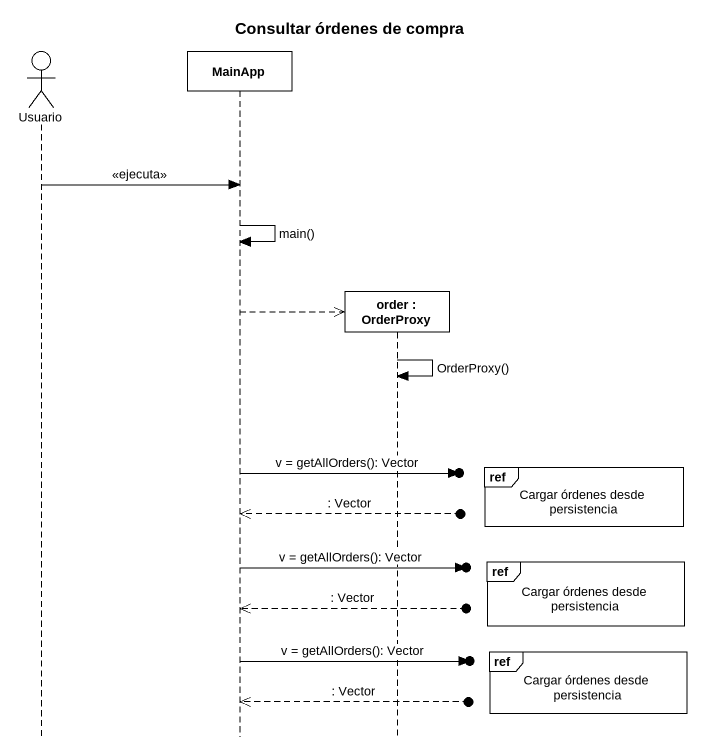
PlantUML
@startuml
title Consultar órdenes de compra
hide footbox
actor Usuario
participant MainApp
participant "order : OrderProxy" as order

Usuario -> MainApp : <<ejecuta>>
MainApp -> MainApp : main()
MainApp -->> order **
order -> order : OrderProxy()
ref over order : Cargar órdenes desde persistencia
MainApp ->o] : v = getAllOrders(): Vector
MainApp <<--o] : : Vector
ref over order : Cargar órdenes desde persistencia
MainApp ->o] : v = getAllOrders(): Vector
MainApp <<--o] : : Vector
ref over order : Cargar órdenes desde persistencia
MainApp ->o] : v = getAllOrders(): Vector
MainApp <<--o] : : Vector
@enduml
